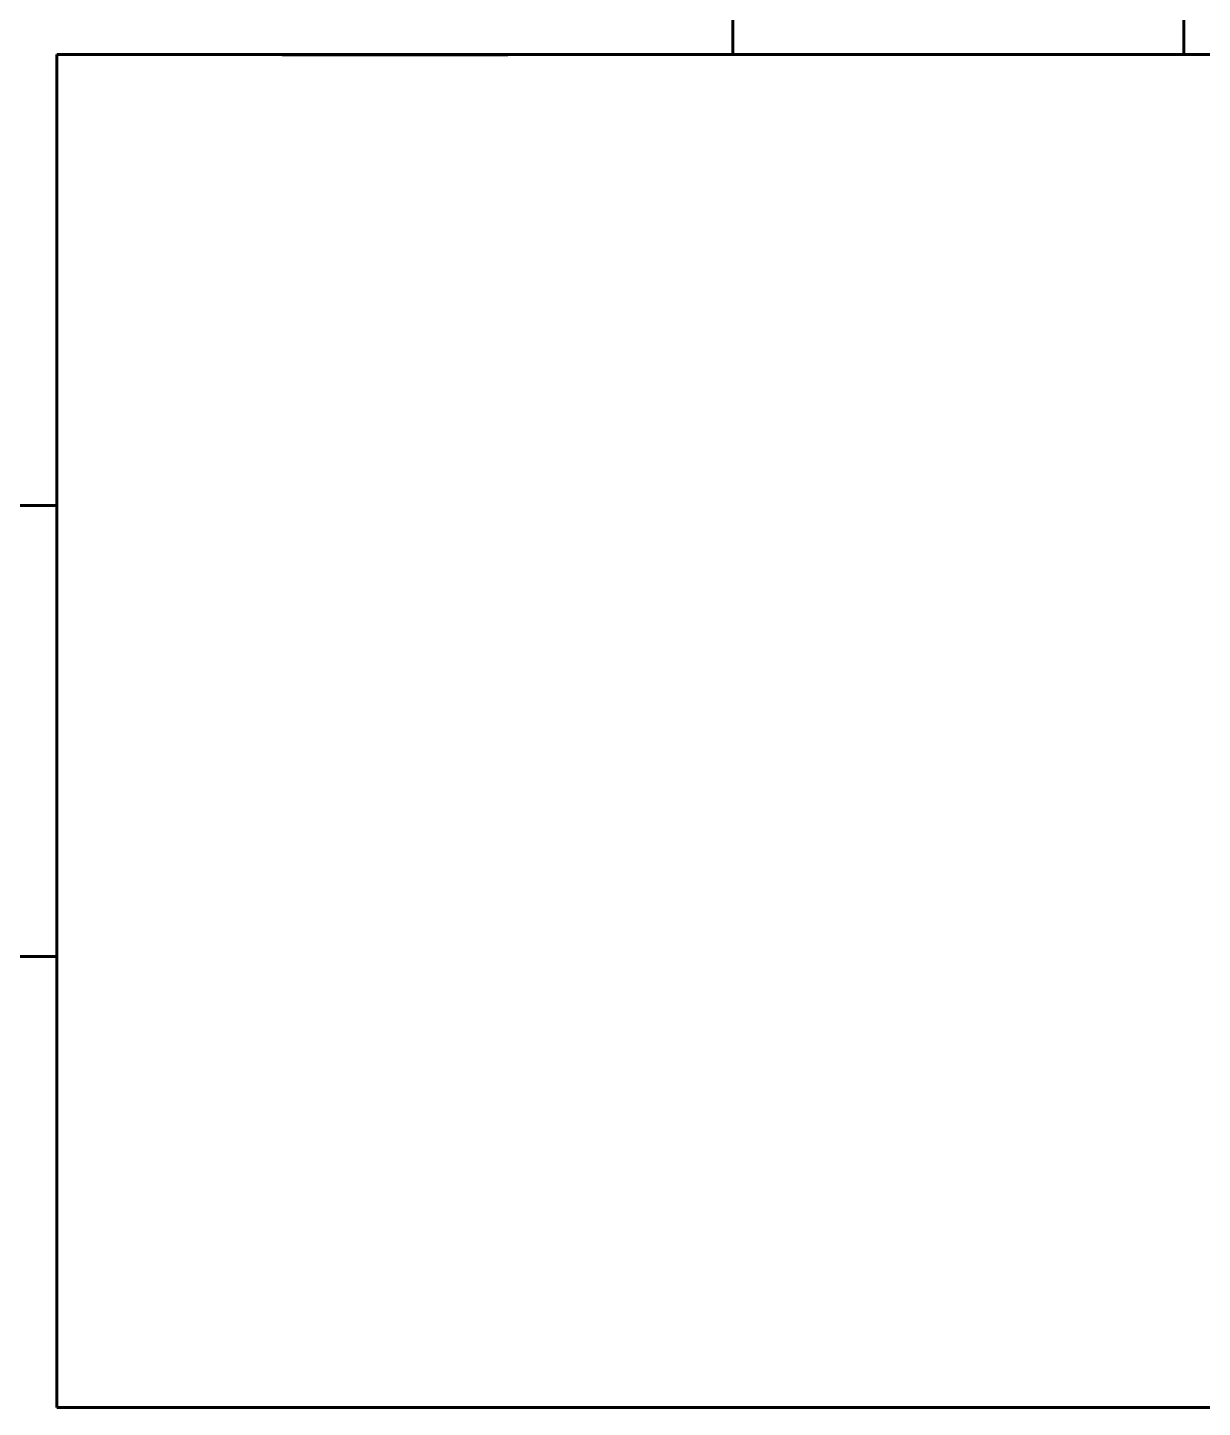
# Model space of a CAD drawing. Extents: x 0 to 297, y 0 to 292.
# Drawn here: x 192.305 to 193.608, y 63.786 to 65.315 of the extents above; entities that cross this region are included whole.
import ezdxf

# ---------------------------------------------------------------- set-up
doc = ezdxf.new("R2010")
doc.units = 0
doc.header["$MEASUREMENT"] = 0
doc.linetypes.add('K5LT_BASIC', pattern=[0])
doc.layers.add('Системный слой', color=7, linetype='Continuous')

# ---------------------------------------------------------------- blocks, each defined once
blk = doc.blocks.new('*U')
at = {"layer": 'Системный слой', "linetype": 'K5LT_BASIC', "lineweight": 60}
for p, q in [((194.3378, 65.2856), (192.3378, 65.2856)), ((192.3378, 65.2856), (192.3378, 63.7856)), ((194.3378, 65.2856), (192.3378, 65.2856)), ((192.3378, 65.2856), (192.3378, 63.7856)), ((194.3378, 65.2856), (192.3378, 65.2856)), ((192.3378, 65.2856), (192.3378, 63.7856)), ((194.3378, 65.2856), (192.3378, 65.2856)), ((192.3378, 65.2856), (192.3378, 63.7856)), ((192.3378, 63.7856), (194.3378, 63.7856)), ((192.3378, 63.7856), (194.3378, 63.7856)), ((192.3378, 63.7856), (194.3378, 63.7856)), ((192.3378, 63.7856), (194.3378, 63.7856))]:
    blk.add_line(p, q, dxfattribs=at)

msp = doc.modelspace()

# ---------------------------------------------------------------- linework, layer by layer
at = {"layer": 'Системный слой', "linetype": 'K5LT_BASIC', "lineweight": 60}
for p, q in [((193.0875, 65.2851), (193.0875, 79.2851)), ((193.0875, 79.2851), (193.0875, 65.2851)), ((193.5875, 65.2851), (193.5875, 79.2851)), ((192.3378, 65.2856), (192.3378, 63.7856)), ((192.3378, 65.2856), (194.3378, 65.2856)), ((194.3378, 65.2856), (192.3378, 65.2856)), ((192.3378, 63.7856), (192.3378, 65.2856)), ((192.3378, 65.2856), (192.3378, 63.7856)), ((192.3378, 65.2856), (194.3378, 65.2856)), ((192.3378, 65.2856), (192.3378, 63.7856)), ((192.3378, 65.2856), (194.3378, 65.2856)), ((194.3378, 65.2856), (192.3378, 65.2856)), ((192.3378, 63.7856), (192.3378, 65.2856)), ((192.3378, 65.2856), (192.3378, 63.7856)), ((192.3378, 65.2856), (194.3378, 65.2856)), ((192.3378, 65.2856), (192.3378, 63.7856)), ((192.3378, 65.2856), (194.3378, 65.2856)), ((192.8375, 65.2851), (192.3378, 65.2856)), ((194.3378, 65.2856), (192.3378, 65.2856)), ((186.338, 64.7857), (192.338, 64.7857)), ((192.3378, 64.2856), (186.3378, 64.2856)), ((194.3378, 63.7856), (192.3378, 63.7856)), ((192.3378, 63.7856), (194.3378, 63.7856)), ((194.3378, 63.7856), (192.3378, 63.7856)), ((192.3378, 63.7856), (194.3378, 63.7856)), ((194.3378, 63.7856), (192.3378, 63.7856)), ((192.3378, 63.7856), (194.3378, 63.7856)), ((194.3378, 63.7856), (192.3378, 63.7856)), ((192.3378, 63.7856), (194.3378, 63.7856)), ((194.3378, 63.7856), (192.3378, 63.7856)), ((192.3378, 63.7856), (194.3378, 63.7856)), ((193.5878, 63.7856), (192.8378, 63.7856)), ((193.5878, 63.7856), (192.8378, 63.7856)), ((193.5878, 63.7856), (192.8378, 63.7856)), ((193.5878, 63.7856), (192.8378, 63.7856)), ((193.5878, 63.7856), (192.8378, 63.7856))]:
    msp.add_line(p, q, dxfattribs=at)

# ---------------------------------------------------------------- block references
at = {"layer": 'Системный слой'}
msp.add_blockref('*U', (0, 0), dxfattribs=at)
msp.add_blockref('*U', (0, 0), dxfattribs=at)
msp.add_blockref('*U', (0, 0), dxfattribs=at)
msp.add_blockref('*U', (0, 0), dxfattribs=at)
msp.add_blockref('*U', (0, 0), dxfattribs=at)
msp.add_blockref('*U', (0, 0), dxfattribs=at)
msp.add_blockref('*U', (0, 0), dxfattribs=at)
msp.add_blockref('*U', (0, 0), dxfattribs=at)
msp.add_blockref('*U', (0, 0), dxfattribs=at)
msp.add_blockref('*U', (0, 0), dxfattribs=at)
msp.add_blockref('*U', (0, 0), dxfattribs=at)
msp.add_blockref('*U', (0, 0), dxfattribs=at)
msp.add_blockref('*U', (0, 0), dxfattribs=at)
msp.add_blockref('*U', (0, 0), dxfattribs=at)
msp.add_blockref('*U', (0, 0), dxfattribs=at)
msp.add_blockref('*U', (0, 0), dxfattribs=at)
msp.add_blockref('*U', (0, 0), dxfattribs=at)
msp.add_blockref('*U', (0, 0), dxfattribs=at)
msp.add_blockref('*U', (0, 0), dxfattribs=at)
msp.add_blockref('*U', (0, 0), dxfattribs=at)
msp.add_blockref('*U', (0, 0), dxfattribs=at)
msp.add_blockref('*U', (0, 0), dxfattribs=at)
msp.add_blockref('*U', (0, 0), dxfattribs=at)
msp.add_blockref('*U', (0, 0), dxfattribs=at)
msp.add_blockref('*U', (0, 0), dxfattribs=at)
msp.add_blockref('*U', (0, 0), dxfattribs=at)
msp.add_blockref('*U', (0, 0), dxfattribs=at)
msp.add_blockref('*U', (0, 0), dxfattribs=at)
msp.add_blockref('*U', (0, 0), dxfattribs=at)
msp.add_blockref('*U', (0, 0), dxfattribs=at)
msp.add_blockref('*U', (0, 0), dxfattribs=at)
msp.add_blockref('*U', (0, 0), dxfattribs=at)
msp.add_blockref('*U', (0, 0), dxfattribs=at)
msp.add_blockref('*U', (0, 0), dxfattribs=at)
msp.add_blockref('*U', (0, 0), dxfattribs=at)
msp.add_blockref('*U', (0, 0), dxfattribs=at)
msp.add_blockref('*U', (0, 0), dxfattribs=at)
msp.add_blockref('*U', (0, 0), dxfattribs=at)
msp.add_blockref('*U', (0, 0), dxfattribs=at)
msp.add_blockref('*U', (0, 0), dxfattribs=at)
msp.add_blockref('*U', (0, 0), dxfattribs=at)
msp.add_blockref('*U', (0, 0), dxfattribs=at)
msp.add_blockref('*U', (0, 0), dxfattribs=at)
msp.add_blockref('*U', (0, 0), dxfattribs=at)
msp.add_blockref('*U', (0, 0), dxfattribs=at)
msp.add_blockref('*U', (0, 0), dxfattribs=at)
msp.add_blockref('*U', (0, 0), dxfattribs=at)
msp.add_blockref('*U', (0, 0), dxfattribs=at)
msp.add_blockref('*U', (0, 0), dxfattribs=at)
msp.add_blockref('*U', (0, 0), dxfattribs=at)
msp.add_blockref('*U', (0, 0), dxfattribs=at)
msp.add_blockref('*U', (0, 0), dxfattribs=at)
msp.add_blockref('*U', (0, 0), dxfattribs=at)
msp.add_blockref('*U', (0, 0), dxfattribs=at)
msp.add_blockref('*U', (0, 0), dxfattribs=at)
msp.add_blockref('*U', (0, 0), dxfattribs=at)
msp.add_blockref('*U', (0, 0), dxfattribs=at)
msp.add_blockref('*U', (0, 0), dxfattribs=at)
msp.add_blockref('*U', (0, 0), dxfattribs=at)
msp.add_blockref('*U', (0, 0), dxfattribs=at)
msp.add_blockref('*U', (0, 0), dxfattribs=at)
msp.add_blockref('*U', (0, 0), dxfattribs=at)
msp.add_blockref('*U', (0, 0), dxfattribs=at)
msp.add_blockref('*U', (0, 0), dxfattribs=at)
msp.add_blockref('*U', (0, 0), dxfattribs=at)
msp.add_blockref('*U', (0, 0), dxfattribs=at)
msp.add_blockref('*U', (0, 0), dxfattribs=at)
msp.add_blockref('*U', (0, 0), dxfattribs=at)
msp.add_blockref('*U', (0, 0), dxfattribs=at)
msp.add_blockref('*U', (0, 0), dxfattribs=at)
msp.add_blockref('*U', (0, 0), dxfattribs=at)
msp.add_blockref('*U', (0, 0), dxfattribs=at)
msp.add_blockref('*U', (0, 0), dxfattribs=at)
msp.add_blockref('*U', (0, 0), dxfattribs=at)
msp.add_blockref('*U', (0, 0), dxfattribs=at)
msp.add_blockref('*U', (0, 0), dxfattribs=at)
msp.add_blockref('*U', (0, 0), dxfattribs=at)
msp.add_blockref('*U', (0, 0), dxfattribs=at)
msp.add_blockref('*U', (0, 0), dxfattribs=at)
msp.add_blockref('*U', (0, 0), dxfattribs=at)
msp.add_blockref('*U', (0, 0), dxfattribs=at)
msp.add_blockref('*U', (0, 0), dxfattribs=at)
msp.add_blockref('*U', (0, 0), dxfattribs=at)
msp.add_blockref('*U', (0, 0), dxfattribs=at)
msp.add_blockref('*U', (0, 0), dxfattribs=at)
msp.add_blockref('*U', (0, 0), dxfattribs=at)
msp.add_blockref('*U', (0, 0), dxfattribs=at)
msp.add_blockref('*U', (0, 0), dxfattribs=at)
msp.add_blockref('*U', (0, 0), dxfattribs=at)
msp.add_blockref('*U', (0, 0), dxfattribs=at)
msp.add_blockref('*U', (0, 0), dxfattribs=at)
msp.add_blockref('*U', (0, 0), dxfattribs=at)
msp.add_blockref('*U', (0, 0), dxfattribs=at)
msp.add_blockref('*U', (0, 0), dxfattribs=at)
msp.add_blockref('*U', (0, 0), dxfattribs=at)
msp.add_blockref('*U', (0, 0), dxfattribs=at)
msp.add_blockref('*U', (0, 0), dxfattribs=at)
msp.add_blockref('*U', (0, 0), dxfattribs=at)
msp.add_blockref('*U', (0, 0), dxfattribs=at)
msp.add_blockref('*U', (0, 0), dxfattribs=at)
msp.add_blockref('*U', (0, 0), dxfattribs=at)
msp.add_blockref('*U', (0, 0), dxfattribs=at)
msp.add_blockref('*U', (0, 0), dxfattribs=at)
msp.add_blockref('*U', (0, 0), dxfattribs=at)
msp.add_blockref('*U', (0, 0), dxfattribs=at)
msp.add_blockref('*U', (0, 0), dxfattribs=at)
msp.add_blockref('*U', (0, 0), dxfattribs=at)
msp.add_blockref('*U', (0, 0), dxfattribs=at)
msp.add_blockref('*U', (0, 0), dxfattribs=at)
msp.add_blockref('*U', (0, 0), dxfattribs=at)
msp.add_blockref('*U', (0, 0), dxfattribs=at)
msp.add_blockref('*U', (0, 0), dxfattribs=at)
msp.add_blockref('*U', (0, 0), dxfattribs=at)
msp.add_blockref('*U', (0, 0), dxfattribs=at)
msp.add_blockref('*U', (0, 0), dxfattribs=at)
msp.add_blockref('*U', (0, 0), dxfattribs=at)
msp.add_blockref('*U', (0, 0), dxfattribs=at)
msp.add_blockref('*U', (0, 0), dxfattribs=at)
msp.add_blockref('*U', (0, 0), dxfattribs=at)
msp.add_blockref('*U', (0, 0), dxfattribs=at)
msp.add_blockref('*U', (0, 0), dxfattribs=at)
msp.add_blockref('*U', (0, 0), dxfattribs=at)
msp.add_blockref('*U', (0, 0), dxfattribs=at)
msp.add_blockref('*U', (0, 0), dxfattribs=at)
msp.add_blockref('*U', (0, 0), dxfattribs=at)
msp.add_blockref('*U', (0, 0), dxfattribs=at)
msp.add_blockref('*U', (0, 0), dxfattribs=at)
msp.add_blockref('*U', (0, 0), dxfattribs=at)
msp.add_blockref('*U', (0, 0), dxfattribs=at)
msp.add_blockref('*U', (0, 0), dxfattribs=at)
msp.add_blockref('*U', (0, 0), dxfattribs=at)
msp.add_blockref('*U', (0, 0), dxfattribs=at)
msp.add_blockref('*U', (0, 0), dxfattribs=at)
msp.add_blockref('*U', (0, 0), dxfattribs=at)
msp.add_blockref('*U', (0, 0), dxfattribs=at)
msp.add_blockref('*U', (0, 0), dxfattribs=at)
msp.add_blockref('*U', (0, 0), dxfattribs=at)
msp.add_blockref('*U', (0, 0), dxfattribs=at)
msp.add_blockref('*U', (0, 0), dxfattribs=at)
msp.add_blockref('*U', (0, 0), dxfattribs=at)
msp.add_blockref('*U', (0, 0), dxfattribs=at)
msp.add_blockref('*U', (0, 0), dxfattribs=at)
msp.add_blockref('*U', (0, 0), dxfattribs=at)
msp.add_blockref('*U', (0, 0), dxfattribs=at)
msp.add_blockref('*U', (0, 0), dxfattribs=at)
msp.add_blockref('*U', (0, 0), dxfattribs=at)
msp.add_blockref('*U', (0, 0), dxfattribs=at)
msp.add_blockref('*U', (0, 0), dxfattribs=at)
msp.add_blockref('*U', (0, 0), dxfattribs=at)
msp.add_blockref('*U', (0, 0), dxfattribs=at)
msp.add_blockref('*U', (0, 0), dxfattribs=at)
msp.add_blockref('*U', (0, 0), dxfattribs=at)
msp.add_blockref('*U', (0, 0), dxfattribs=at)
msp.add_blockref('*U', (0, 0), dxfattribs=at)
msp.add_blockref('*U', (0, 0), dxfattribs=at)
msp.add_blockref('*U', (0, 0), dxfattribs=at)
msp.add_blockref('*U', (0, 0), dxfattribs=at)
msp.add_blockref('*U', (0, 0), dxfattribs=at)
msp.add_blockref('*U', (0, 0), dxfattribs=at)
msp.add_blockref('*U', (0, 0), dxfattribs=at)
msp.add_blockref('*U', (0, 0), dxfattribs=at)
msp.add_blockref('*U', (0, 0), dxfattribs=at)
msp.add_blockref('*U', (0, 0), dxfattribs=at)
msp.add_blockref('*U', (0, 0), dxfattribs=at)
msp.add_blockref('*U', (0, 0), dxfattribs=at)
msp.add_blockref('*U', (0, 0), dxfattribs=at)
msp.add_blockref('*U', (0, 0), dxfattribs=at)
msp.add_blockref('*U', (0, 0), dxfattribs=at)
msp.add_blockref('*U', (0, 0), dxfattribs=at)
msp.add_blockref('*U', (0, 0), dxfattribs=at)
msp.add_blockref('*U', (0, 0), dxfattribs=at)
msp.add_blockref('*U', (0, 0), dxfattribs=at)
msp.add_blockref('*U', (0, 0), dxfattribs=at)
msp.add_blockref('*U', (0, 0), dxfattribs=at)
msp.add_blockref('*U', (0, 0), dxfattribs=at)
msp.add_blockref('*U', (0, 0), dxfattribs=at)
msp.add_blockref('*U', (0, 0), dxfattribs=at)
msp.add_blockref('*U', (0, 0), dxfattribs=at)
msp.add_blockref('*U', (0, 0), dxfattribs=at)
msp.add_blockref('*U', (0, 0), dxfattribs=at)
msp.add_blockref('*U', (0, 0), dxfattribs=at)
msp.add_blockref('*U', (0, 0), dxfattribs=at)
msp.add_blockref('*U', (0, 0), dxfattribs=at)
msp.add_blockref('*U', (0, 0), dxfattribs=at)
msp.add_blockref('*U', (0, 0), dxfattribs=at)
msp.add_blockref('*U', (0, 0), dxfattribs=at)
msp.add_blockref('*U', (0, 0), dxfattribs=at)
msp.add_blockref('*U', (0, 0), dxfattribs=at)
msp.add_blockref('*U', (0, 0), dxfattribs=at)
msp.add_blockref('*U', (0, 0), dxfattribs=at)
msp.add_blockref('*U', (0, 0), dxfattribs=at)
msp.add_blockref('*U', (0, 0), dxfattribs=at)
msp.add_blockref('*U', (0, 0), dxfattribs=at)
msp.add_blockref('*U', (0, 0), dxfattribs=at)
msp.add_blockref('*U', (0, 0), dxfattribs=at)
msp.add_blockref('*U', (0, 0), dxfattribs=at)
msp.add_blockref('*U', (0, 0), dxfattribs=at)
msp.add_blockref('*U', (0, 0), dxfattribs=at)
msp.add_blockref('*U', (0, 0), dxfattribs=at)
msp.add_blockref('*U', (0, 0), dxfattribs=at)
msp.add_blockref('*U', (0, 0), dxfattribs=at)
msp.add_blockref('*U', (0, 0), dxfattribs=at)
msp.add_blockref('*U', (0, 0), dxfattribs=at)
msp.add_blockref('*U', (0, 0), dxfattribs=at)
msp.add_blockref('*U', (0, 0), dxfattribs=at)
msp.add_blockref('*U', (0, 0), dxfattribs=at)
msp.add_blockref('*U', (0, 0), dxfattribs=at)
msp.add_blockref('*U', (0, 0), dxfattribs=at)
msp.add_blockref('*U', (0, 0), dxfattribs=at)
msp.add_blockref('*U', (0, 0), dxfattribs=at)
msp.add_blockref('*U', (0, 0), dxfattribs=at)
msp.add_blockref('*U', (0, 0), dxfattribs=at)
msp.add_blockref('*U', (0, 0), dxfattribs=at)
msp.add_blockref('*U', (0, 0), dxfattribs=at)
msp.add_blockref('*U', (0, 0), dxfattribs=at)
msp.add_blockref('*U', (0, 0), dxfattribs=at)
msp.add_blockref('*U', (0, 0), dxfattribs=at)
msp.add_blockref('*U', (0, 0), dxfattribs=at)
msp.add_blockref('*U', (0, 0), dxfattribs=at)
msp.add_blockref('*U', (0, 0), dxfattribs=at)
msp.add_blockref('*U', (0, 0), dxfattribs=at)
msp.add_blockref('*U', (0, 0), dxfattribs=at)
msp.add_blockref('*U', (0, 0), dxfattribs=at)
msp.add_blockref('*U', (0, 0), dxfattribs=at)
msp.add_blockref('*U', (0, 0), dxfattribs=at)
msp.add_blockref('*U', (0, 0), dxfattribs=at)
msp.add_blockref('*U', (0, 0), dxfattribs=at)
msp.add_blockref('*U', (0, 0), dxfattribs=at)
msp.add_blockref('*U', (0, 0), dxfattribs=at)
msp.add_blockref('*U', (0, 0), dxfattribs=at)
msp.add_blockref('*U', (0, 0), dxfattribs=at)
msp.add_blockref('*U', (0, 0), dxfattribs=at)
msp.add_blockref('*U', (0, 0), dxfattribs=at)
msp.add_blockref('*U', (0, 0), dxfattribs=at)
msp.add_blockref('*U', (0, 0), dxfattribs=at)
msp.add_blockref('*U', (0, 0), dxfattribs=at)
msp.add_blockref('*U', (0, 0), dxfattribs=at)
msp.add_blockref('*U', (0, 0), dxfattribs=at)
msp.add_blockref('*U', (0, 0), dxfattribs=at)
msp.add_blockref('*U', (0, 0), dxfattribs=at)
msp.add_blockref('*U', (0, 0), dxfattribs=at)
msp.add_blockref('*U', (0, 0), dxfattribs=at)
msp.add_blockref('*U', (0, 0), dxfattribs=at)
msp.add_blockref('*U', (0, 0), dxfattribs=at)
msp.add_blockref('*U', (0, 0), dxfattribs=at)
msp.add_blockref('*U', (0, 0), dxfattribs=at)
msp.add_blockref('*U', (0, 0), dxfattribs=at)
msp.add_blockref('*U', (0, 0), dxfattribs=at)
msp.add_blockref('*U', (0, 0), dxfattribs=at)
msp.add_blockref('*U', (0, 0), dxfattribs=at)
msp.add_blockref('*U', (0, 0), dxfattribs=at)
msp.add_blockref('*U', (0, 0), dxfattribs=at)
msp.add_blockref('*U', (0, 0), dxfattribs=at)
msp.add_blockref('*U', (0, 0), dxfattribs=at)
msp.add_blockref('*U', (0, 0), dxfattribs=at)
msp.add_blockref('*U', (0, 0), dxfattribs=at)
msp.add_blockref('*U', (0, 0), dxfattribs=at)
msp.add_blockref('*U', (0, 0), dxfattribs=at)
msp.add_blockref('*U', (0, 0), dxfattribs=at)
msp.add_blockref('*U', (0, 0), dxfattribs=at)
msp.add_blockref('*U', (0, 0), dxfattribs=at)
msp.add_blockref('*U', (0, 0), dxfattribs=at)
msp.add_blockref('*U', (0, 0), dxfattribs=at)
msp.add_blockref('*U', (0, 0), dxfattribs=at)
msp.add_blockref('*U', (0, 0), dxfattribs=at)
msp.add_blockref('*U', (0, 0), dxfattribs=at)
msp.add_blockref('*U', (0, 0), dxfattribs=at)
msp.add_blockref('*U', (0, 0), dxfattribs=at)
msp.add_blockref('*U', (0, 0), dxfattribs=at)
msp.add_blockref('*U', (0, 0), dxfattribs=at)
msp.add_blockref('*U', (0, 0), dxfattribs=at)
msp.add_blockref('*U', (0, 0), dxfattribs=at)
msp.add_blockref('*U', (0, 0), dxfattribs=at)
msp.add_blockref('*U', (0, 0), dxfattribs=at)
msp.add_blockref('*U', (0, 0), dxfattribs=at)
msp.add_blockref('*U', (0, 0), dxfattribs=at)
msp.add_blockref('*U', (0, 0), dxfattribs=at)
msp.add_blockref('*U', (0, 0), dxfattribs=at)
msp.add_blockref('*U', (0, 0), dxfattribs=at)
msp.add_blockref('*U', (0, 0), dxfattribs=at)
msp.add_blockref('*U', (0, 0), dxfattribs=at)
msp.add_blockref('*U', (0, 0), dxfattribs=at)
msp.add_blockref('*U', (0, 0), dxfattribs=at)
msp.add_blockref('*U', (0, 0), dxfattribs=at)
msp.add_blockref('*U', (0, 0), dxfattribs=at)
msp.add_blockref('*U', (0, 0), dxfattribs=at)
msp.add_blockref('*U', (0, 0), dxfattribs=at)
msp.add_blockref('*U', (0, 0), dxfattribs=at)
msp.add_blockref('*U', (0, 0), dxfattribs=at)
msp.add_blockref('*U', (0, 0), dxfattribs=at)
msp.add_blockref('*U', (0, 0), dxfattribs=at)
msp.add_blockref('*U', (0, 0), dxfattribs=at)
msp.add_blockref('*U', (0, 0), dxfattribs=at)
msp.add_blockref('*U', (0, 0), dxfattribs=at)
msp.add_blockref('*U', (0, 0), dxfattribs=at)
msp.add_blockref('*U', (0, 0), dxfattribs=at)
msp.add_blockref('*U', (0, 0), dxfattribs=at)
msp.add_blockref('*U', (0, 0), dxfattribs=at)
msp.add_blockref('*U', (0, 0), dxfattribs=at)
msp.add_blockref('*U', (0, 0), dxfattribs=at)
msp.add_blockref('*U', (0, 0), dxfattribs=at)
msp.add_blockref('*U', (0, 0), dxfattribs=at)
msp.add_blockref('*U', (0, 0), dxfattribs=at)
msp.add_blockref('*U', (0, 0), dxfattribs=at)
msp.add_blockref('*U', (0, 0), dxfattribs=at)
msp.add_blockref('*U', (0, 0), dxfattribs=at)
msp.add_blockref('*U', (0, 0), dxfattribs=at)
msp.add_blockref('*U', (0, 0), dxfattribs=at)
msp.add_blockref('*U', (0, 0), dxfattribs=at)
msp.add_blockref('*U', (0, 0), dxfattribs=at)
msp.add_blockref('*U', (0, 0), dxfattribs=at)
msp.add_blockref('*U', (0, 0), dxfattribs=at)
msp.add_blockref('*U', (0, 0), dxfattribs=at)
msp.add_blockref('*U', (0, 0), dxfattribs=at)
msp.add_blockref('*U', (0, 0), dxfattribs=at)
msp.add_blockref('*U', (0, 0), dxfattribs=at)
msp.add_blockref('*U', (0, 0), dxfattribs=at)
msp.add_blockref('*U', (0, 0), dxfattribs=at)
msp.add_blockref('*U', (0, 0), dxfattribs=at)
msp.add_blockref('*U', (0, 0), dxfattribs=at)
msp.add_blockref('*U', (0, 0), dxfattribs=at)
msp.add_blockref('*U', (0, 0), dxfattribs=at)
msp.add_blockref('*U', (0, 0), dxfattribs=at)
msp.add_blockref('*U', (0, 0), dxfattribs=at)
msp.add_blockref('*U', (0, 0), dxfattribs=at)
msp.add_blockref('*U', (0, 0), dxfattribs=at)
msp.add_blockref('*U', (0, 0), dxfattribs=at)
msp.add_blockref('*U', (0, 0), dxfattribs=at)
msp.add_blockref('*U', (0, 0), dxfattribs=at)
msp.add_blockref('*U', (0, 0), dxfattribs=at)
msp.add_blockref('*U', (0, 0), dxfattribs=at)
msp.add_blockref('*U', (0, 0), dxfattribs=at)
msp.add_blockref('*U', (0, 0), dxfattribs=at)
msp.add_blockref('*U', (0, 0), dxfattribs=at)
msp.add_blockref('*U', (0, 0), dxfattribs=at)
msp.add_blockref('*U', (0, 0), dxfattribs=at)
msp.add_blockref('*U', (0, 0), dxfattribs=at)
msp.add_blockref('*U', (0, 0), dxfattribs=at)
msp.add_blockref('*U', (0, 0), dxfattribs=at)
msp.add_blockref('*U', (0, 0), dxfattribs=at)
msp.add_blockref('*U', (0, 0), dxfattribs=at)
msp.add_blockref('*U', (0, 0), dxfattribs=at)
msp.add_blockref('*U', (0, 0), dxfattribs=at)
msp.add_blockref('*U', (0, 0), dxfattribs=at)
msp.add_blockref('*U', (0, 0), dxfattribs=at)
msp.add_blockref('*U', (0, 0), dxfattribs=at)
msp.add_blockref('*U', (0, 0), dxfattribs=at)
msp.add_blockref('*U', (0, 0), dxfattribs=at)
msp.add_blockref('*U', (0, 0), dxfattribs=at)
msp.add_blockref('*U', (0, 0), dxfattribs=at)
msp.add_blockref('*U', (0, 0), dxfattribs=at)
msp.add_blockref('*U', (0, 0), dxfattribs=at)
msp.add_blockref('*U', (0, 0), dxfattribs=at)
msp.add_blockref('*U', (0, 0), dxfattribs=at)
msp.add_blockref('*U', (0, 0), dxfattribs=at)
msp.add_blockref('*U', (0, 0), dxfattribs=at)
msp.add_blockref('*U', (0, 0), dxfattribs=at)
msp.add_blockref('*U', (0, 0), dxfattribs=at)
msp.add_blockref('*U', (0, 0), dxfattribs=at)
msp.add_blockref('*U', (0, 0), dxfattribs=at)
msp.add_blockref('*U', (0, 0), dxfattribs=at)
msp.add_blockref('*U', (0, 0), dxfattribs=at)
msp.add_blockref('*U', (0, 0), dxfattribs=at)
msp.add_blockref('*U', (0, 0), dxfattribs=at)
msp.add_blockref('*U', (0, 0), dxfattribs=at)
msp.add_blockref('*U', (0, 0), dxfattribs=at)
msp.add_blockref('*U', (0, 0), dxfattribs=at)
msp.add_blockref('*U', (0, 0), dxfattribs=at)
msp.add_blockref('*U', (0, 0), dxfattribs=at)
msp.add_blockref('*U', (0, 0), dxfattribs=at)
msp.add_blockref('*U', (0, 0), dxfattribs=at)
msp.add_blockref('*U', (0, 0), dxfattribs=at)
msp.add_blockref('*U', (0, 0), dxfattribs=at)
msp.add_blockref('*U', (0, 0), dxfattribs=at)
msp.add_blockref('*U', (0, 0), dxfattribs=at)
msp.add_blockref('*U', (0, 0), dxfattribs=at)
msp.add_blockref('*U', (0, 0), dxfattribs=at)
msp.add_blockref('*U', (0, 0), dxfattribs=at)
msp.add_blockref('*U', (0, 0), dxfattribs=at)
msp.add_blockref('*U', (0, 0), dxfattribs=at)
msp.add_blockref('*U', (0, 0), dxfattribs=at)
msp.add_blockref('*U', (0, 0), dxfattribs=at)
msp.add_blockref('*U', (0, 0), dxfattribs=at)
msp.add_blockref('*U', (0, 0), dxfattribs=at)
msp.add_blockref('*U', (0, 0), dxfattribs=at)
msp.add_blockref('*U', (0, 0), dxfattribs=at)
msp.add_blockref('*U', (0, 0), dxfattribs=at)
msp.add_blockref('*U', (0, 0), dxfattribs=at)
msp.add_blockref('*U', (0, 0), dxfattribs=at)
msp.add_blockref('*U', (0, 0), dxfattribs=at)
msp.add_blockref('*U', (0, 0), dxfattribs=at)
msp.add_blockref('*U', (0, 0), dxfattribs=at)
msp.add_blockref('*U', (0, 0), dxfattribs=at)
msp.add_blockref('*U', (0, 0), dxfattribs=at)
msp.add_blockref('*U', (0, 0), dxfattribs=at)
msp.add_blockref('*U', (0, 0), dxfattribs=at)
msp.add_blockref('*U', (0, 0), dxfattribs=at)
msp.add_blockref('*U', (0, 0), dxfattribs=at)
msp.add_blockref('*U', (0, 0), dxfattribs=at)
msp.add_blockref('*U', (0, 0), dxfattribs=at)
msp.add_blockref('*U', (0, 0), dxfattribs=at)
msp.add_blockref('*U', (0, 0), dxfattribs=at)
msp.add_blockref('*U', (0, 0), dxfattribs=at)
msp.add_blockref('*U', (0, 0), dxfattribs=at)
msp.add_blockref('*U', (0, 0), dxfattribs=at)
msp.add_blockref('*U', (0, 0), dxfattribs=at)
msp.add_blockref('*U', (0, 0), dxfattribs=at)
msp.add_blockref('*U', (0, 0), dxfattribs=at)
msp.add_blockref('*U', (0, 0), dxfattribs=at)
msp.add_blockref('*U', (0, 0), dxfattribs=at)
msp.add_blockref('*U', (0, 0), dxfattribs=at)
msp.add_blockref('*U', (0, 0), dxfattribs=at)
msp.add_blockref('*U', (0, 0), dxfattribs=at)
msp.add_blockref('*U', (0, 0), dxfattribs=at)
msp.add_blockref('*U', (0, 0), dxfattribs=at)
msp.add_blockref('*U', (0, 0), dxfattribs=at)
msp.add_blockref('*U', (0, 0), dxfattribs=at)
msp.add_blockref('*U', (0, 0), dxfattribs=at)
msp.add_blockref('*U', (0, 0), dxfattribs=at)
msp.add_blockref('*U', (0, 0), dxfattribs=at)
msp.add_blockref('*U', (0, 0), dxfattribs=at)

doc.saveas('drawing.dxf')
